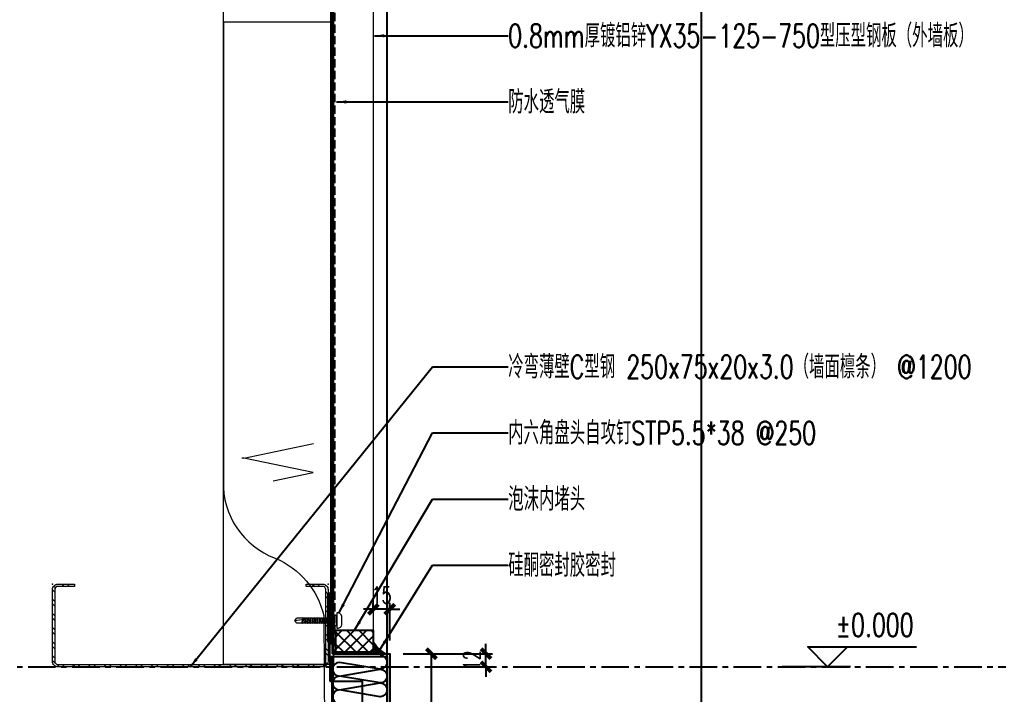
# Model space of a CAD drawing. Extents: x -160106 to 966792, y -663931 to 1550022.
# Drawn here: x -74839 to -73952, y -112596 to -111983 of the extents above; entities that cross this region are included whole.
import ezdxf
from ezdxf.enums import TextEntityAlignment as Align
from ezdxf.xclip import XClip

# ---------------------------------------------------------------- set-up
doc = ezdxf.new("R2010")
doc.units = 0
doc.linetypes.add('ZN-CENTER', pattern=[2, 1.25, -0.25, 0.25, -0.25])
doc.linetypes.add('ZN-DASH', pattern=[0.35, 0.25, -0.1])
for name, color, linetype in [('!ZN1-填充-8', 8, 'Continuous'), ('!ZN3-铝板幕墙-3', 3, 'Continuous'), ('!ZN4-辅助材料-1', 1, 'Continuous'), ('!ZN6-虚线-8', 8, 'ZN-DASH'), ('!ZN6-轴线-1', 1, 'ZN-CENTER'), ('!ZN7-符号-173', 173, 'Continuous'), ('0_SEALING', 40, 'Continuous'), ('11紧固件', 11, 'Continuous'), ('DIM', 173, 'Continuous'), ('Fill', 8, 'Continuous'), ('TEXT', 7, 'Continuous')]:
    doc.layers.add(name, color=color, linetype=linetype)
doc.layers.add('0_INSULATION', color=252, linetype='Continuous', lineweight=9, transparency=0.2)
for name, color, linetype, lineweight in [('0_PURLIN-CON', 253, 'Continuous', 15), ('0_SCREW RIVET', 4, 'Continuous', 15), ('彩钢板', 6, 'Continuous', 15), ('防火岩棉', 252, 'Continuous', 13)]:
    doc.layers.add(name, color=color, linetype=linetype, lineweight=lineweight)
doc.styles.add('DHTEXT-1', font='ROMANS.shx', dxfattribs={"width": 0.7, "bigfont": 'CHINESE.shx'})
doc.styles.add('ZNTextStyle', font='ROMANS.shx', dxfattribs={"width": 0.7, "bigfont": 'CHINESE.shx'})
doc.dimstyles.new('ZN6', dxfattribs={"dimscale": 6, "dimtxt": 2.5, "dimasz": 1.5, "dimexe": 1, "dimexo": 2, "dimgap": 0.9, "dimtad": 1, "dimdec": 0, "dimdsep": 46, "dimtxsty": 'DHTEXT-1', "dimblk": 'ARCHTICK', "dimcen": 2.5, "dimclrd": 173, "dimclre": 173, "dimclrt": 7, "dimazin": 2, "dimtfac": 1, "dimtdec": 1, "dimtix": 1, "dimtmove": 2, "dimatfit": 3, "dimfxl": 0, "dimtolj": 1, "dimtzin": 0, "dimarcsym": 0})

# ---------------------------------------------------------------- blocks, each defined once
blk = doc.blocks.new('$紧固件$00000145')
at = {"layer": '0_SCREW RIVET'}
for p, q in [((-1.72, 9.4), (-1.72, 7.22)), ((2.78, 9.4), (2.78, 7.61)), ((-1.72, 6.71), (-1.72, 5.01)), ((-1.72, 4.51), (-1.72, 2.8)), ((-1.72, 2.3), (-1.72, 0.59)), ((-1.72, 0.09), (-1.72, -1.62)), ((2.78, 7.11), (2.78, 5.4)), ((2.78, 4.9), (2.78, 3.19)), ((2.78, 2.69), (2.78, 0.99)), ((2.78, 0.48), (2.78, -1.22)), ((-1.72, -2.12), (-1.72, -3.83)), ((-1.72, -4.33), (-1.72, -6.03)), ((-1.72, -6.54), (-1.72, -8.24)), ((-1.72, -8.74), (-1.72, -10.45)), ((2.78, -1.72), (2.78, -3.43)), ((2.78, -3.93), (2.78, -5.64)), ((2.78, -6.14), (2.78, -7.85)), ((2.78, -8.35), (2.78, -10.06)), ((-1.72, -10.95), (-1.72, -12.66)), ((-1.72, -13.16), (-1.72, -14.87)), ((-1.72, -15.37), (-1.72, -17.08)), ((-1.72, -17.58), (-1.72, -19.28)), ((2.78, -10.56), (2.78, -12.26)), ((2.78, -12.77), (2.78, -14.47)), ((2.78, -14.97), (2.78, -16.68)), ((2.78, -17.18), (2.78, -18.89)), ((-1.72, -19.79), (-1.72, -24.8)), ((-1.72, -24.8), (0.53, -26.6)), ((0.53, -26.6), (2.78, -24.8)), ((2.78, -19.39), (2.78, -24.8))]:
    blk.add_line(p, q, dxfattribs=at)
blk.add_lwpolyline([(-6.47, 12.14, -0.414214), (-2.47, 16.14), (3.53, 16.14, -0.414214), (7.53, 12.14), (7.53, 12.15), (7.53, 11.4), (-6.47, 11.4), (-6.47, 12.15)], format="xyb", close=True, dxfattribs=at)
for points in [[(-3.97, 11.4), (5.03, 11.4), (5.03, 9.4), (-3.97, 9.4)], [(-1.72, 6.71), (2.78, 7.11), (3.28, 7.4), (2.78, 7.61), (-1.72, 7.22), (-2.22, 6.92)], [(-1.72, 4.51), (2.78, 4.9), (3.28, 5.19), (2.78, 5.4), (-1.72, 5.01), (-2.22, 4.71)], [(-1.72, 2.3), (2.78, 2.69), (3.28, 2.99), (2.78, 3.19), (-1.72, 2.8), (-2.22, 2.5)], [(-1.72, 0.09), (2.78, 0.48), (3.28, 0.78), (2.78, 0.99), (-1.72, 0.59), (-2.22, 0.3)], [(-1.72, -2.12), (2.78, -1.72), (3.28, -1.43), (2.78, -1.22), (-1.72, -1.62), (-2.22, -1.91)], [(-1.72, -4.33), (2.78, -3.93), (3.28, -3.64), (2.78, -3.43), (-1.72, -3.83), (-2.22, -4.12)], [(-1.72, -6.54), (2.78, -6.14), (3.28, -5.85), (2.78, -5.64), (-1.72, -6.03), (-2.22, -6.33)], [(-1.72, -8.74), (2.78, -8.35), (3.28, -8.06), (2.78, -7.85), (-1.72, -8.24), (-2.22, -8.54)], [(-1.72, -10.95), (2.78, -10.56), (3.28, -10.26), (2.78, -10.06), (-1.72, -10.45), (-2.22, -10.75)], [(-1.72, -13.16), (2.78, -12.77), (3.28, -12.47), (2.78, -12.26), (-1.72, -12.66), (-2.22, -12.95)], [(-1.72, -15.37), (2.78, -14.97), (3.28, -14.68), (2.78, -14.47), (-1.72, -14.87), (-2.22, -15.16)], [(-1.72, -17.58), (2.78, -17.18), (3.28, -16.89), (2.78, -16.68), (-1.72, -17.08), (-2.22, -17.37)]]:
    blk.add_lwpolyline(points, close=True, dxfattribs=at)
for points in [[(1.71, -18.98), (-1.72, -19.28), (-2.22, -19.58), (-1.72, -19.79), (1.63, -19.49)], [(0.53, -26.6), (1.87, -17.97), (2.51, -19.41), (2.48, -19.44), (2.78, -19.9)], [(2.3, -18.93), (2.78, -18.89), (3.28, -19.1), (2.78, -19.39), (2.5, -19.42)]]:
    blk.add_lwpolyline(points, dxfattribs=at)
blk = doc.blocks.new('20250903090510', base_point=(-136192.08, -112723.73))
at = {"layer": '!ZN1-填充-8'}
h = blk.add_hatch(dxfattribs=at)
h.set_pattern_fill('ANSI35', color=256, scale=0.5, angle=-270, style=0)
h.set_pattern_definition([(135, (0, 0), (-1.122532015, -1.122532015), []), (135, (-2e-16, 1.1225), (-1.122532015, -1.122532015), [1.984375, -0.396875, 0, -0.396875])])
edge = h.paths.add_edge_path()
edge.add_line((-136192.08, -112712.81), (-136192.08, -112723.73))
edge.add_line((-136192.08, -112723.73), (-136180.96, -112723.73))
edge.add_arc((-136168.21, -112699.6), 27.29, 208.95057, 242.14811, ccw=False)
at = {"layer": '!ZN4-辅助材料-1', "ltscale": 50}
for p in [(-136192.08, -112712.81), (-136180.81, -112723.73)]:
    blk.add_line(p, (-136192.08, -112723.73), dxfattribs=at)
at = {"layer": '!ZN4-辅助材料-1', "ltscale": 0.5}
blk.add_arc((-136168.79, -112700.04), 26.56, 208.73175, 243.09766, dxfattribs=at)
blk = doc.blocks.new('*U2167')
at = {"layer": '0_PURLIN-CON', "linetype": 'ByBlock', "lineweight": -2}
h = blk.add_hatch(dxfattribs=at)
h.set_pattern_fill('ANSI32', color=256, scale=2, angle=2.86241)
h.set_pattern_definition([(47.862405, (-81115.591, 63372.253), (-7.0631283, 6.3904494), []), (47.862405, (-81111.1065, 63372.477), (-7.0631283, 6.3904494), [])])
edge = h.paths.add_edge_path()
edge.add_line((75, 20), (75, 5))
edge.add_arc((70, 5), 5, -90, 0, ccw=False)
edge.add_line((70, 0), (5, 0))
edge.add_arc((5, 5), 5, 180, 270, ccw=False)
edge.add_line((0, 5), (0, 245))
edge.add_arc((5, 245), 5, 90, 180, ccw=False)
edge.add_line((5, 250), (70, 250))
edge.add_arc((70, 245), 5, 0, 90, ccw=False)
edge.add_line((75, 245), (75, 230))
edge.add_line((75, 230), (73, 230))
edge.add_line((73, 230), (73, 245))
edge.add_arc((70, 245), 3, 0, 90)
edge.add_line((70, 248), (5, 248))
edge.add_arc((5, 245), 3, 90, 180)
edge.add_line((2, 245), (2, 5))
edge.add_arc((5, 5), 3, 180, 270)
edge.add_line((5, 2), (70, 2))
edge.add_arc((70, 5), 3, 270, 360)
edge.add_line((73, 5), (73, 20))
edge.add_line((73, 20), (75, 20))
at = {"color": 0, "linetype": 'ByBlock'}
for p in [(0, 250), (75, 250), (0, 0), (75, 0)]:
    blk.add_point(p, dxfattribs=at)
at = {"layer": '0_PURLIN-CON', "linetype": 'ByBlock', "lineweight": -2}
blk.add_lwpolyline([(75, 20), (75, 5, -0.414214), (70, 0), (5, 0, -0.414214), (0, 5), (0, 245, -0.414214), (5, 250), (70, 250, -0.414214), (75, 245), (75, 230), (73, 230), (73, 245, 0.414214), (70, 248), (5, 248, 0.414214), (2, 245), (2, 5, 0.414214), (5, 2), (70, 2, 0.414214), (73, 5), (73, 20)], format="xyb", close=True, dxfattribs=at)
blk = doc.blocks.new('*U2366')
at = {"layer": '0_INSULATION'}
for p, q in [((114761.39, -53978.93), (114792.96, -53985.48)), ((114792.96, -53985.48), (114764.45, -53991.41)), ((114766.55, -53993.11), (114792.96, -53998.59)), ((114792.96, -53998.59), (114781.19, -54001.04)), ((114792.98, -54103.48), (114787.53, -54104.61)), ((114789.32, -54102.72), (114792.98, -54103.48)), ((114792.98, -54116.59), (114761.42, -54123.15)), ((114774.8, -54112.82), (114792.98, -54116.59)), ((114761.42, -54123.15), (114792.98, -54129.7)), ((114792.98, -54129.7), (114761.42, -54136.27))]:
    blk.add_line(p, q, dxfattribs=at)
blk.add_lwpolyline([(114802.18, -53909.33), (114802.18, -54648.34), (114752.18, -54648.34), (114752.18, -54147.49, -0.323318), (114775.68, -54112.49, 0.242761), (114797.68, -54086.41), (114798.06, -54026.96, 0.256774), (114775.68, -53998.09, -0.323318), (114752.18, -53963.09), (114752.18, -53909.33)], format="xyb", close=True, dxfattribs=at)
at = {"layer": '0_INSULATION', "extrusion": (0, 0, -1)}
for centre, start_param, end_param in [((114761.39, -53985.49), 5.406397, 6.283185), ((114792.95, -53978.93), 1.570796, 3.141593), ((114792.96, -53992.04), 0, 1.570796), ((114792.96, -53992.04), 1.570796, 3.141593), ((114792.96, -54005.15), 0, 1.570796), ((114792.96, -54005.15), 1.570796, 3.141593), ((114792.96, -54018.26), 0, 1.570796), ((114792.96, -54018.26), 1.570796, 2.416555), ((114792.98, -54096.93), 0.524657, 1.570796), ((114792.98, -54096.93), 1.570796, 3.141593), ((114792.98, -54110.04), 0, 1.570796), ((114792.98, -54110.04), 1.570796, 3.141593), ((114792.98, -54123.15), 0, 1.570796), ((114761.42, -54129.71), 6.139662, 6.283185), ((114761.41, -54116.6), 3.141593, 3.269368), ((114792.98, -54123.15), 1.570796, 3.141593), ((114792.98, -54136.26), 0, 1.570796), ((114761.42, -54129.71), 3.141593, 4.407145)]:
    blk.add_ellipse(centre, major_axis=(0, 6.56), ratio=0.988253, start_param=start_param, end_param=end_param, dxfattribs=at)
blk = doc.blocks.new('20250829153746')
at = {"layer": '0_SEALING'}
h = blk.add_hatch(dxfattribs=at)
h.set_pattern_fill('ANSI37', color=256, scale=5)
h.set_pattern_definition([(45, (-46706.11, -34036.936), (-5.6126601, 5.6126601), []), (135, (-46706.11, -34036.936), (-5.6126601, -5.6126601), [])])
h.paths.add_polyline_path([(600, 113.13), (566, 113.13), (566, 133.13), (600, 133.13)])
at = {"layer": 'Fill', "ltscale": 50}
h = blk.add_hatch(dxfattribs=at)
h.set_pattern_fill('ANSI38', color=256, scale=0.4, style=0)
h.set_pattern_definition([(45, (559, 122.5508), (-0.449013, 0.449013), []), (135, (559, 122.5508), (-1.347038, 0.449013), [1.5875, -0.9525])])
h.paths.add_polyline_path([(560.5, 166.71), (560.5, 122.55), (559, 122.55), (559, 166.71)])
at = {"layer": '!ZN3-铝板幕墙-3', "ltscale": 20}
for p, q in [((560.5, 109.33), (560.5, 166.71)), ((563, 111.83), (563, 166.71))]:
    blk.add_line(p, q, dxfattribs=at)
at = {"layer": '!ZN3-铝板幕墙-3', "ltscale": 50}
for p, q in [((560.5, 166.71), (563, 166.71)), ((560.5, 109.33), (560.5, 86.83))]:
    blk.add_line(p, q, dxfattribs=at)
at = {"layer": '!ZN3-铝板幕墙-3', "color": 8, "ltscale": 60}
blk.add_line((562.5, 109.33), (562.5, -195.67), dxfattribs=at)
at = {"layer": '!ZN3-铝板幕墙-3', "ltscale": 20}
for points in [[(560.5, 109.33), (612.5, 109.33), (612.5, -245.67)], [(563, 111.83), (615, 111.83), (615, -248.17)], [(560.5, 86.83), (590, 86.83), (590, -223.17)]]:
    blk.add_lwpolyline(points, dxfattribs=at)
at = {"layer": '!ZN6-虚线-8', "ltscale": 30}
blk.add_line((564.8, 1291.8), (564.8, 111.83), dxfattribs=at)
at = {"layer": '0_INSULATION'}
for p, q in [((482.48, 289.43), (545.61, 302.53)), ((545.6, 276.31), (482.48, 289.43)), ((509.26, 268.77), (545.6, 276.31))]:
    blk.add_line(p, q, dxfattribs=at)
blk.add_lwpolyline([(564, 44.83), (564, 684.83), (464, 684.83), (464, 268.56, 0.323318), (511, 198.56, -0.242761), (555, 146.4), (555.65, 44.83)], format="xyb", dxfattribs=at)
for centre, start_param, end_param in [((482.48, 302.54), 6.139662, 6.283185), ((482.48, 276.32), 3.141593, 3.269368)]:
    blk.add_ellipse(centre, major_axis=(0, -13.11), ratio=0.988253, start_param=start_param, end_param=end_param, dxfattribs=at)
at = {"layer": '0_SEALING'}
blk.add_lwpolyline([(600, 113.13), (566, 113.13), (566, 133.13), (600, 133.13)], close=True, dxfattribs=at)
at = {"layer": '11紧固件', "ltscale": 50}
blk.add_lwpolyline([(560.5, 166.71), (560.5, 122.55), (559, 122.55), (559, 166.71), (560.5, 166.71)], dxfattribs=at)
at = {"layer": 'Fill'}
blk.add_lwpolyline([(606.34, 110.36, -1), (606.34, 97.86), (569.35, 104.02, 1), (569.35, 91.52), (606.34, 97.86, -1), (606.34, 85.36), (569.35, 91.52, 1), (569.35, 79.02), (606.34, 85.36, -1), (606.34, 72.86), (569.35, 79.02, 1), (569.35, 66.52)], format="xyb", dxfattribs=at)
at = {"layer": '彩钢板', "color": 1}
for p, q in [((564, 1291.8), (564, 111.83)), ((600, 1291.8), (600, 111.83))]:
    blk.add_line(p, q, dxfattribs=at)
at = {"layer": '防火岩棉', "color": 0, "const_width": 3.75}
blk.add_lwpolyline([(562.64, 1278.87), (562.64, 120.12)], dxfattribs=at)
at = {"layer": '!ZN4-辅助材料-1', "ltscale": 50}
blk.add_blockref('20250903090510', (600, 111.83), dxfattribs=at)
ref = blk.add_blockref('*U2366', (-229040.35, 109398.69), dxfattribs=dict(xscale=2, yscale=2, zscale=2))
XClip(ref).set_block_clipping_path([(114638.8690740949, -54722.8034653147), (114826.4262402276, -54049.0019323027)])
at = {"xscale": -1, "rotation": 270}
blk.add_blockref('$紧固件$00000145', (555.4, 141.37), dxfattribs=at)
at = {"layer": '0_PURLIN-CON', "extrusion": (-1.22465e-16, 1.09242e-25, -1), "xscale": -1, "rotation": 270}
blk.add_blockref('*U2167', (-559, 100), dxfattribs=at)
blk = doc.blocks.new('_ArchTick')
at = {"color": 0, "linetype": 'ByBlock', "const_width": 0.4}
blk.add_lwpolyline([(-0.5, -0.5), (0.5, 0.5)], dxfattribs=at)
blk = doc.blocks.new('Zsymbol-Level')
at = {"ltscale": 10}
blk.add_line((3.48, 0), (-6.85, 0), dxfattribs=at)
blk.add_lwpolyline([(3, 3), (0, 0), (-3, 3), (13.45, 3)])
at = {"color": 0, "style": 'ZNTextStyle', "width": 0.7, "flags": 8}
blk.add_attdef('标高', text='', height=3.5, dxfattribs=at).set_placement((7.12, 6.31), align=Align.MIDDLE_CENTER)
blk.add_attdef('楼层号', text='', height=3.5, dxfattribs=at).set_placement((21.35, 6.29), align=Align.MIDDLE)
blk = doc.blocks.new('*D2157')
at = {"layer": 'Defpoints', "color": 0, "ltscale": 60, "transparency": 16777216}
for p in [(-74503.62, -112558.8), (-74465.87, -112558.8), (-74503.62, -112918.8)]:
    blk.add_point(p, dxfattribs=at)
at = {"layer": 'DIM', "color": 173, "linetype": 'ByBlock', "lineweight": -2, "ltscale": 60, "transparency": 16777216}
for p, q in [((-74491.62, -112558.8), (-74459.87, -112558.8)), ((-74465.87, -112918.8), (-74465.87, -112558.8)), ((-74491.62, -112918.8), (-74459.87, -112918.8))]:
    blk.add_line(p, q, dxfattribs=at)
at = {"layer": 'DIM', "color": 173, "lineweight": -2, "ltscale": 60, "transparency": 16777216, "xscale": 9, "yscale": 9, "zscale": 9}
for p, rotation in [((-74465.87, -112558.8), 90), ((-74465.87, -112918.8), 270)]:
    blk.add_blockref('_ArchTick', p, dxfattribs=dict(at, rotation=rotation))
at = {"layer": 'DIM', "color": 7, "ltscale": 60, "transparency": 16777216, "insert": (-74478.77, -112738.8), "char_height": 15, "attachment_point": 5, "rotation": 90, "style": 'DHTEXT-1'}
blk.add_mtext('\\A1;360', dxfattribs=at)
blk = doc.blocks.new('*D2159')
at = {"layer": 'Defpoints', "color": 0, "ltscale": 60, "transparency": 16777216}
for p in [(-74480.36, -112558.8), (-74416.42, -112558.8), (-74480.36, -112570.63)]:
    blk.add_point(p, dxfattribs=at)
at = {"layer": 'DIM', "color": 173, "linetype": 'ByBlock', "lineweight": -2, "ltscale": 60, "transparency": 16777216}
for p, q in [((-74416.42, -112558.8), (-74416.42, -112549.8)), ((-74468.36, -112558.8), (-74410.42, -112558.8)), ((-74416.42, -112570.63), (-74416.42, -112558.8)), ((-74468.36, -112570.63), (-74410.42, -112570.63)), ((-74416.42, -112570.63), (-74416.42, -112579.63))]:
    blk.add_line(p, q, dxfattribs=at)
at = {"layer": 'DIM', "color": 173, "lineweight": -2, "ltscale": 60, "transparency": 16777216, "xscale": 9, "yscale": 9, "zscale": 9}
for p, rotation in [((-74416.42, -112558.8), 270), ((-74416.42, -112570.63), 90)]:
    blk.add_blockref('_ArchTick', p, dxfattribs=dict(at, rotation=rotation))
at = {"layer": 'DIM', "color": 7, "ltscale": 60, "transparency": 16777216, "insert": (-74429.32, -112564.71), "char_height": 15, "attachment_point": 5, "rotation": 90, "style": 'DHTEXT-1'}
blk.add_mtext('\\A1;12', dxfattribs=at)
blk = doc.blocks.new('*D2417')
at = {"layer": 'Defpoints', "color": 0, "ltscale": 60, "transparency": 16777216}
for p in [(-74518.62, -112518.46), (-74518.62, -112533.69), (-74503.62, -112558.8)]:
    blk.add_point(p, dxfattribs=at)
at = {"layer": 'DIM', "color": 173, "linetype": 'ByBlock', "lineweight": -2, "ltscale": 60, "transparency": 16777216}
for p, q in [((-74518.62, -112521.69), (-74518.62, -112512.46)), ((-74503.62, -112546.8), (-74503.62, -112512.46)), ((-74518.62, -112518.46), (-74527.62, -112518.46)), ((-74503.62, -112518.46), (-74518.62, -112518.46)), ((-74503.62, -112518.46), (-74494.62, -112518.46))]:
    blk.add_line(p, q, dxfattribs=at)
at = {"layer": 'DIM', "color": 173, "lineweight": -2, "ltscale": 60, "transparency": 16777216, "xscale": 9, "yscale": 9, "zscale": 9}
blk.add_blockref('_ArchTick', (-74518.62, -112518.46), dxfattribs=at)
at = {"layer": 'DIM', "color": 173, "lineweight": -2, "ltscale": 60, "transparency": 16777216, "xscale": 9, "yscale": 9, "zscale": 9, "rotation": 180}
blk.add_blockref('_ArchTick', (-74503.62, -112518.46), dxfattribs=at)
at = {"layer": 'DIM', "color": 7, "ltscale": 60, "transparency": 16777216, "insert": (-74511.12, -112505.56), "char_height": 15, "attachment_point": 5, "style": 'DHTEXT-1'}
blk.add_mtext('\\A1;15', dxfattribs=at)

msp = doc.modelspace()

# ---------------------------------------------------------------- block references
at = {"layer": '!ZN7-符号-173', "color": 7, "ltscale": 70}
ref = msp.add_blockref('Zsymbol-Level', (-74106.53, -112570.63), dxfattribs=dict(at, xscale=6, yscale=6, zscale=6))
ref.add_attrib('标高', '±0.000', dxfattribs={"layer": '0', "color": 0, "height": 21, "style": 'ZNTextStyle', "width": 0.7}).set_placement((-74063.81, -112532.77), align=Align.MIDDLE_CENTER)
at = {"layer": 'TEXT', "ltscale": 60}
ref = msp.add_blockref('20250829153746', (-75118.62, -112670.63), dxfattribs=at)
XClip(ref).set_block_clipping_path([(-406.4479753918, -306.280065972), (897.6613796696, 1847.4999895258)])

# ---------------------------------------------------------------- next in the draw order: linework, layer by layer
at = {"layer": '!ZN6-轴线-1', "linetype": 'ZN-CENTER', "ltscale": 20}
msp.add_line((-75191.77, -112570.63), (-73657.58, -112570.63), dxfattribs=at)

# ---------------------------------------------------------------- next in the draw order: texts
at = {"layer": 'TEXT', "ltscale": 60, "style": 'DHTEXT-1', "width": 0.7}
for s, p in [('0.8mm厚镀铝锌YX35-125-750型压型钢板（外墙板）', (-74396.26, -111998.09)), ('防水透气膜', (-74396.26, -112058.09)), ('冷弯薄壁C型钢 250x75x20x3.0（墙面檩条） @1200', (-74396.26, -112298.48)), ('内六角盘头自攻钉STP5.5*38 @250', (-74396.26, -112358.48)), ('泡沫内堵头', (-74396.26, -112418.48)), ('硅酮密封胶密封', (-74396.26, -112478.48))]:
    msp.add_text(s, height=21, dxfattribs=at).set_placement(p, align=Align.MIDDLE_LEFT)

# ---------------------------------------------------------------- next in the draw order: dimensions: what is measured, and where the dimension line sits
at = {"layer": 'DIM', "ltscale": 60}
dim = msp.add_linear_dim(base=(-74518.62, -112518.46), p1=(-74503.62, -112558.8), p2=(-74518.62, -112533.69), dimstyle='ZN6', dxfattribs=at)
dim.commit()
dim.dimension.update_dxf_attribs({"geometry": '*D2417', "text_midpoint": (-74511.12, -112505.56)})
for base, p1, p2, picture, middle in [((-74465.87, -112558.8), (-74503.62, -112918.8), (-74503.62, -112558.8), '*D2157', (-74478.77, -112738.8)), ((-74416.42, -112558.8), (-74480.36, -112570.63), (-74480.36, -112558.8), '*D2159', (-74429.32, -112564.71))]:
    dim = msp.add_linear_dim(base=base, p1=p1, p2=p2, angle=90, dimstyle='ZN6', dxfattribs=at)
    dim.commit()
    dim.dimension.update_dxf_attribs({"geometry": picture, "text_midpoint": middle})

# ---------------------------------------------------------------- next in the draw order: leaders
at = {"layer": 'DIM'}
for points in [[(-74517.57, -111998.09), (-74477.4, -111998.09), (-74396.26, -111998.09)], [(-74552.01, -112058.09), (-74477.4, -112058.09), (-74396.26, -112058.09)], [(-74684.62, -112570.63), (-74464.88, -112298.48), (-74396.26, -112298.48)], [(-74549.86, -112521.92), (-74464.88, -112358.48), (-74396.26, -112358.48)], [(-74535.62, -112537.5), (-74464.88, -112418.48), (-74396.26, -112418.48)], [(-74512.7, -112555.2), (-74464.88, -112478.48), (-74396.26, -112478.48)]]:
    msp.add_leader(points, dimstyle='ZN6', dxfattribs=at)

doc.saveas('drawing.dxf')
